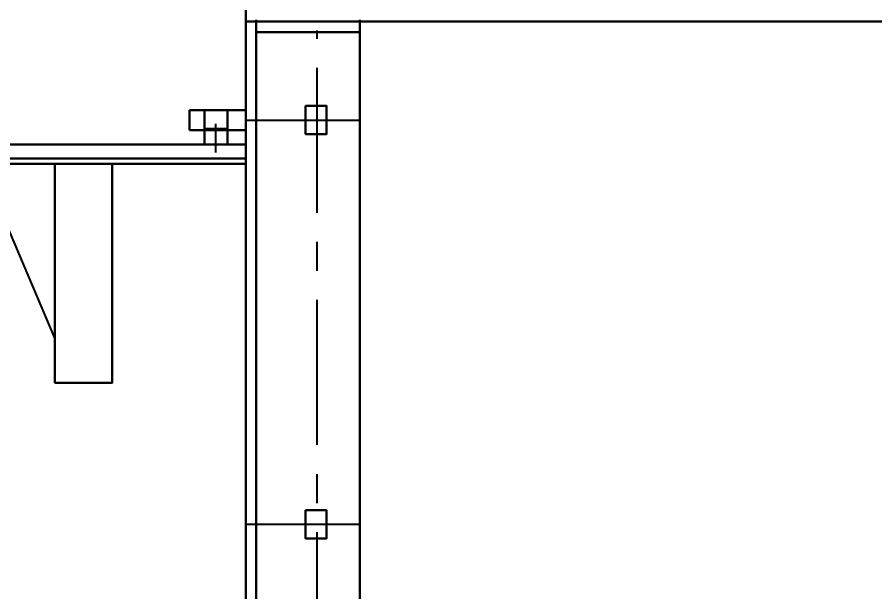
# Model space of a CAD drawing. Header units: inches. Extents: x 198356 to 209798, y -190593 to -183267.
# Drawn here: x 203670.3 to 204158.5, y -184167.2 to -183840.3 of the extents above; entities that cross this region are included whole.
import ezdxf

# ---------------------------------------------------------------- set-up
doc = ezdxf.new("R2010")
doc.units = ezdxf.units.IN
doc.header["$LTSCALE"] = 13
doc.linetypes.add('CENTERX2', pattern=[101.6, 63.5, -12.7, 12.7, -12.7])
doc.layers.add('1', color=4, linetype='Continuous')
doc.layers.add('粗实线', color=4, linetype='Continuous')
for name, color, linetype, lineweight in [('1粗实线', 4, 'Continuous', 50), ('2细实线', 3, 'Continuous', 20), ('标注、文本', 3, 'Continuous', 25)]:
    doc.layers.add(name, color=color, linetype=linetype, lineweight=lineweight)
doc.styles.get("Standard").update_dxf_attribs({"font": 'gbenor.shx', "bigfont": 'gbcbig.shx'})
doc.dimstyles.new('英寸 1-10', dxfattribs={"dimscale": 14, "dimtxt": 3.5, "dimasz": 2, "dimexe": 1.5, "dimexo": 0.5, "dimgap": 0.5, "dimtad": 1, "dimtoh": 1, "dimdec": 0, "dimdsep": 46, "dimtxsty": 'Standard', "dimcen": 2.5, "dimclrd": 3, "dimclre": 3, "dimclrt": 3, "dimadec": 0, "dimazin": 2, "dimtfac": 1, "dimtdec": 0, "dimtmove": 0, "dimatfit": 2, "dimfxl": 1, "dimarcsym": 0})

# ---------------------------------------------------------------- blocks, each defined once
blk = doc.blocks.new('*D101')
at = {"layer": '2细实线', "color": 3, "linetype": 'ByBlock', "lineweight": -2}
for p, q in [((204482.46, -183812.81), (204702.34, -183812.81)), ((204681.34, -183854.81), (204681.34, -185990.8)), ((204332.46, -186032.8), (204702.34, -186032.8)), ((201100.83, -188826.91), (201100.83, -188994.78)), ((199830.83, -188846.49), (199830.83, -188994.78)), ((201072.83, -188973.78), (199858.83, -188973.78))]:
    blk.add_line(p, q, dxfattribs=at)
at = {"layer": '2细实线', "color": 3, "linetype": 'ByBlock'}
for points in [[(204674.34, -183854.81), (204688.34, -183854.81), (204681.34, -183812.81)], [(204674.34, -185990.8), (204688.34, -185990.8), (204681.34, -186032.8)], [(199858.83, -188969.12), (199858.83, -188978.45), (199830.83, -188973.78)], [(201072.83, -188969.12), (201072.83, -188978.45), (201100.83, -188973.78)]]:
    blk.add_solid(points, dxfattribs=at)
at = {"layer": 'Defpoints', "color": 0, "linetype": 'ByBlock'}
for p in [(204475.46, -183812.81), (204325.46, -186032.8), (204681.34, -186032.8), (201100.83, -188819.91), (199830.83, -188839.49), (199830.83, -188973.78)]:
    blk.add_point(p, dxfattribs=at)
at = {"layer": '2细实线', "color": 3, "linetype": 'ByBlock', "insert": (204636.06, -185152.31), "char_height": 73.5, "attachment_point": 5, "rotation": 90}
blk.add_mtext('2220 [87]', dxfattribs=at)
at = {"layer": '2细实线', "color": 3, "linetype": 'ByBlock', "insert": (200465.83, -188941.26), "char_height": 49, "attachment_point": 5}
blk.add_mtext('1270 [50]', dxfattribs=at)
blk = doc.blocks.new('*U95')
at = {"layer": '1', "color": 1, "linetype": 'CENTERX2', "lineweight": -3, "ltscale": 0.1}
blk.add_line((-32.5, 0), (32.5, 0), dxfattribs=at)
at = {"layer": '粗实线', "lineweight": 30}
blk.add_lwpolyline([(1.5, 8), (13.5, 8), (13.5, -8), (1.5, -8)], close=True, dxfattribs=at)

msp = doc.modelspace()

# ---------------------------------------------------------------- linework, layer by layer
at = {"layer": '1', "color": 1, "linetype": 'CENTERX2', "lineweight": -3, "ltscale": 0.1}
for p, q in [((203841.046, -185932.802), (203841.046, -183847.807)), ((203783.488, -183917.275), (203783.488, -183901.061))]:
    msp.add_line(p, q, dxfattribs=at)
at = {"layer": '标注、文本', "ltscale": 16.7707}
msp.add_line((203584.169, -183770.446), (203691.825, -184023.241), dxfattribs=at)
at = {"layer": '标注、文本', "color": 4, "lineweight": 30}
for p, q in [((203800.464, -183841.807), (203800.464, -185932.802)), ((203800.464, -183923.802), (202934.464, -183923.802)), ((203800.464, -183923.802), (202934.464, -183923.802))]:
    msp.add_line(p, q, dxfattribs=at)
at = {"layer": '粗实线', "lineweight": 30}
for p, q in [((203800.464, -183842.807), (203800.464, -183812.807)), ((203800.464, -183842.807), (203865.464, -183842.807)), ((203800.464, -183842.807), (204510.464, -183842.807)), ((203806.464, -183841.807), (203806.464, -185932.802)), ((203865.464, -185932.802), (203865.464, -183841.807)), ((203806.464, -183848.807), (203865.464, -183848.807)), ((203768.379, -183893.224), (203768.379, -183904.502)), ((203768.379, -183893.224), (203799.678, -183893.224)), ((203777.008, -183903.761), (203777.008, -183893.224)), ((203789.968, -183903.761), (203789.968, -183893.224)), ((203768.379, -183904.502), (203799.678, -183904.502)), ((203777.008, -183903.761), (203789.968, -183903.761)), ((203777.008, -183904.502), (203777.008, -183912.802)), ((203789.968, -183904.502), (203789.968, -183912.802)), ((203800.464, -183912.802), (202879.464, -183912.802)), ((203800.464, -183920.802), (202879.464, -183920.802))]:
    msp.add_line(p, q, dxfattribs=at)
msp.add_lwpolyline([(203691.825, -183923.802), (203724.424, -183923.802), (203724.424, -184048.249), (203691.825, -184048.249)], close=True, dxfattribs=at)
msp.add_lwpolyline([(203691.825, -183923.802), (203724.424, -183923.802), (203724.424, -184048.249), (203691.825, -184048.249)], close=True, dxfattribs=at)

# ---------------------------------------------------------------- block references
at = {"layer": '1粗实线', "color": 0, "linetype": 'ByBlock', "lineweight": -2}
for p in [(203832.964, -183898.807), (203832.964, -184128.807), (203832.964, -184128.807)]:
    msp.add_blockref('*U95', p, dxfattribs=at)

# ---------------------------------------------------------------- dimensions: what is measured, and where the dimension line sits
at = {"layer": '2细实线', "linetype": 'ByBlock'}
dim = msp.add_linear_dim(base=(204681.343, -186032.802), p1=(204475.464, -183812.807), p2=(204325.464, -186032.802), angle=90, dimstyle='英寸 1-10', override={"dimtxt": 5.25, "dimasz": 3}, dxfattribs=at)
dim.commit()
dim.dimension.update_dxf_attribs({"geometry": '*D101', "text_midpoint": (204681.343, -185152.306), "dimtype": 160})
dim = msp.add_linear_dim(base=(199830.829, -188973.785), p1=(201100.829, -188819.91), p2=(199830.829, -188839.487), dimstyle='英寸 1-10', dxfattribs=at)
dim.commit()
dim.dimension.update_dxf_attribs({"geometry": '*D101', "text_midpoint": (200465.829, -188941.264)})

doc.saveas('drawing.dxf')
